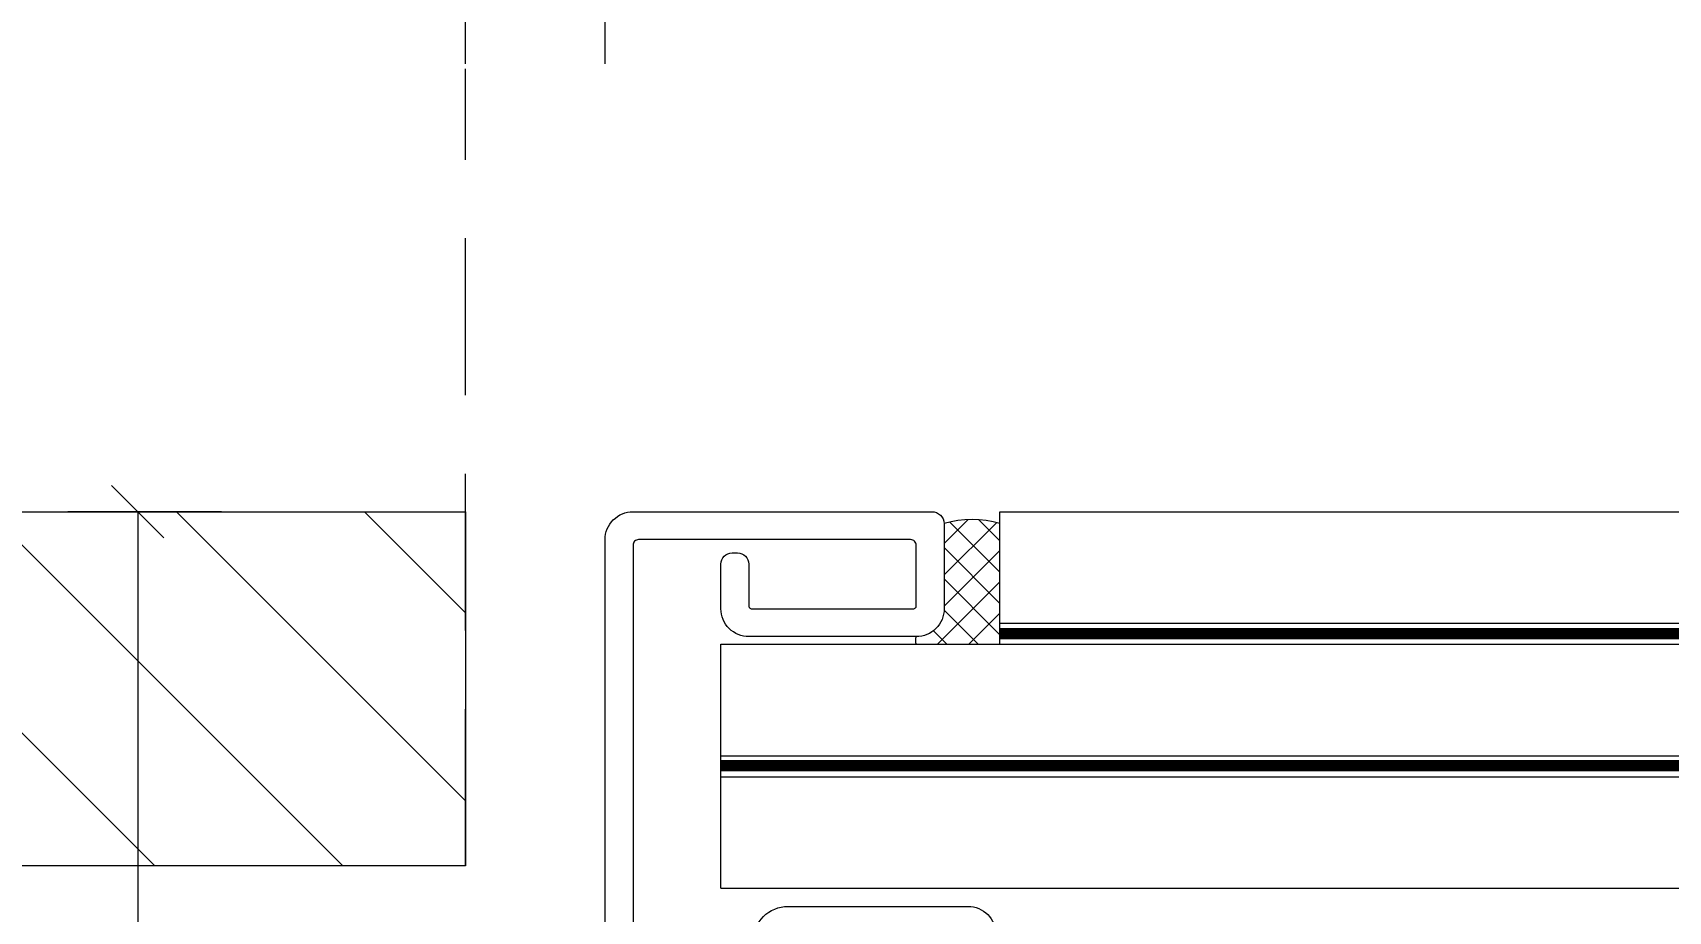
# Model space of a CAD drawing. Header units: millimetres. Extents: x 446 to 2479, y 3132 to 6007.
# Drawn here: x 740.1 to 974.6, y 4969.2 to 5095.2 of the extents above; entities that cross this region are included whole.
import ezdxf
from ezdxf.xclip import XClip

# ---------------------------------------------------------------- set-up
doc = ezdxf.new("R2010")
doc.units = ezdxf.units.MM
doc.header["$LTSCALE"] = 30
doc.header["$XCLIPFRAME"] = 0
doc.linetypes.add('HIDDEN', pattern=[0.375, 0.25, -0.125])
doc.layers.get('Defpoints').update_dxf_attribs({"lineweight": 9})
for name, color, linetype, lineweight in [('CONSTRUCTION', 40, 'Continuous', 20), ('FAKRO TEXT', 80, 'Continuous', 9), ('FAKRO WINDOW', 7, 'Continuous', 20)]:
    doc.layers.add(name, color=color, linetype=linetype, lineweight=lineweight)
doc.styles.get("Standard").update_dxf_attribs({"font": 'arial.ttf'})
doc.dimstyles.new('FAKRO', dxfattribs={"dimscale": 5, "dimtxt": 2, "dimasz": 1.5, "dimexe": 2, "dimexo": 13, "dimgap": 0.5, "dimtad": 1, "dimdec": 0, "dimrnd": 0.1, "dimzin": 1, "dimdsep": 46, "dimtxsty": 'Standard', "dimblk": 'OBLIQUE', "dimcen": 2, "dimclrd": 3, "dimclre": 3, "dimclrt": 3, "dimadec": 0, "dimazin": 0, "dimtfac": 1, "dimtdec": 0, "dimtix": 1, "dimtmove": 2, "dimatfit": 3, "dimldrblk": 'OBLIQUE', "dimfxl": 1, "dimfxlon": 1, "dimtolj": 1, "dimarcsym": 0})

# ---------------------------------------------------------------- blocks, each defined once
blk = doc.blocks.new('A$C618D56B3')
at = {"layer": 'FAKRO WINDOW'}
h = blk.add_hatch(dxfattribs=at)
h.set_pattern_fill('ANSI37', color=256, scale=0.5)
h.set_pattern_definition([(45, (-1315.9193, -5409.7514), (-1.122532, 1.122532), []), (135, (-1315.9193, -5409.7514), (-1.122532, -1.122532), [])])
h.paths.add_polyline_path([(45.78, 369.42, 0.148547), (41.78, 369.42), (41.78, 363.32, -0.414214), (39.78, 361.32, 0.222709), (39.78, 360.78), (45.78, 360.78)])
for p, q in [((45.78, 360.78), (45.78, 370.28)), ((45.78, 362.28), (405.59, 362.28)), ((25.78, 343.28), (25.78, 360.78)), ((25.78, 360.78), (405.59, 360.78)), ((25.78, 352.78), (405.59, 352.78))]:
    blk.add_line(p, q)
at = {"const_width": 0.8}
blk.add_lwpolyline([(405.59, 352.07), (25.78, 352.07)], dxfattribs=at)
at = {"layer": 'FAKRO WINDOW', "color": 7, "linetype": 'Continuous'}
for p, q in [((45.78, 370.28), (405.59, 370.28)), ((25.78, 351.28), (405.59, 351.28)), ((25.78, 343.28), (405.59, 343.28))]:
    blk.add_line(p, q, dxfattribs=at)
for points in [[(17.48, 367.88), (17.48, 368.28, -0.414214), (19.48, 370.28), (40.89, 370.28, -0.40946), (41.78, 369.42), (41.78, 363.32, -0.414214), (39.78, 361.32), (27.78, 361.32, -0.414214), (25.78, 363.32), (25.78, 366.52, -0.414214), (26.58, 367.32), (26.98, 367.32, -0.414214), (27.78, 366.52), (27.78, 363.52, 0.414214), (27.98, 363.32), (39.58, 363.32, 0.414214), (39.78, 363.52), (39.78, 367.88, 0.414214), (39.38, 368.28), (19.88, 368.28, 0.414214), (19.48, 367.88)], [(19.48, 367.88), (19.48, 338.68, 0.414214)], [(28.09, 339.48, -0.414214), (30.59, 341.98), (43.49, 341.98, -0.414214), (45.49, 339.98)]]:
    blk.add_lwpolyline(points, format="xyb", dxfattribs=at)
blk.add_lwpolyline([(17.48, 289.79), (17.48, 368.28)], dxfattribs=at)
at = {"layer": 'FAKRO WINDOW', "const_width": 0.8}
blk.add_lwpolyline([(405.59, 361.54), (45.78, 361.54)], dxfattribs=at)
at = {"layer": 'FAKRO WINDOW'}
for centre, radius, start, end in [((43.78, 362.84), 6.88, 73.1013, 106.8987), ((40.36, 361.05), 0.641, 154.8892, 205.1108)]:
    blk.add_arc(centre, radius, start, end, dxfattribs=at)
blk = doc.blocks.new('_Oblique')
at = {"color": 0, "linetype": 'ByBlock', "lineweight": -2}
blk.add_line((-0.5, -0.5), (0.5, 0.5), dxfattribs=at)
blk = doc.blocks.new('*D34')
at = {"layer": 'Defpoints', "color": 0, "transparency": 16777216}
for p in [(-1124.47, 3896.08), (-1171.48, 3473.48), (-1124.47, 3473.48)]:
    blk.add_point(p, dxfattribs=at)
at = {"layer": 'FAKRO TEXT', "color": 3, "lineweight": -2, "transparency": 16777216}
for p, q in [((-1159.47, 3896.08), (-1181.48, 3896.08)), ((-1171.48, 3896.08), (-1171.48, 3473.48)), ((-1159.47, 3473.48), (-1181.48, 3473.48))]:
    blk.add_line(p, q, dxfattribs=at)
at = {"layer": 'FAKRO TEXT', "color": 3, "lineweight": -2, "transparency": 16777216, "xscale": 7.5, "yscale": 7.5, "zscale": 7.5}
for p, rotation in [((-1171.48, 3896.08), 90), ((-1171.48, 3473.48), 270)]:
    blk.add_blockref('_Oblique', p, dxfattribs=dict(at, rotation=rotation))
at = {"layer": 'FAKRO TEXT', "color": 3, "transparency": 16777216, "insert": (-1184.03, 3684.78), "char_height": 20, "attachment_point": 5, "rotation": 90}
blk.add_mtext('\\A1;212', dxfattribs=at)
blk = doc.blocks.new('*D35')
at = {"layer": 'Defpoints', "color": 0, "transparency": 16777216}
for p in [(-1104.47, 3972.21), (-1124.47, 3845.28), (-1104.47, 3845.28)]:
    blk.add_point(p, dxfattribs=at)
at = {"layer": 'FAKRO TEXT', "color": 3, "lineweight": -2, "transparency": 16777216}
for p, q in [((-1124.47, 3960.28), (-1124.47, 3982.21)), ((-1104.47, 3960.28), (-1104.47, 3982.21)), ((-1124.47, 3972.21), (-1104.47, 3972.21)), ((-1055.35, 3972.21), (-1104.47, 3972.21))]:
    blk.add_line(p, q, dxfattribs=at)
at = {"layer": 'FAKRO TEXT', "color": 3, "lineweight": -2, "transparency": 16777216, "xscale": 7.5, "yscale": 7.5, "zscale": 7.5, "rotation": 180}
blk.add_blockref('_Oblique', (-1124.47, 3972.21), dxfattribs=at)
at = {"layer": 'FAKRO TEXT', "color": 3, "lineweight": -2, "transparency": 16777216, "xscale": 7.5, "yscale": 7.5, "zscale": 7.5}
blk.add_blockref('_Oblique', (-1104.47, 3972.21), dxfattribs=at)
at = {"layer": 'FAKRO TEXT', "color": 3, "transparency": 16777216, "insert": (-1071.2, 3984.93), "char_height": 20, "attachment_point": 5}
blk.add_mtext('\\A1;10', dxfattribs=at)
blk = doc.blocks.new('A$C234713B4')
at = {"layer": 'CONSTRUCTION', "lineweight": -2}
h = blk.add_hatch(dxfattribs=at)
h.set_pattern_fill('ANSI31', color=256, scale=6, angle=90, style=0)
h.set_pattern_definition([(135, (-2036.183, -10981.265), (-13.470384, -13.470384), [])])
edge = h.paths.add_edge_path()
edge.add_arc((315.54, 315.58), 315.59, 153.6242, 163.5434)
edge.add_line((12.88, 404.98), (228.1, 404.98))
edge.add_line((228.1, 404.98), (228.1, 455.78))
edge.add_line((228.1, 455.78), (32.81, 455.78))
at = {"layer": 'CONSTRUCTION'}
for points in [[(32.81, 455.78), (228.1, 455.78)], [(228.1, 455.78), (228.1, 404.98)], [(228.1, 404.98), (12.88, 404.98)]]:
    blk.add_lwpolyline(points, dxfattribs=at)
at = {"layer": 'FAKRO TEXT', "linetype": 'HIDDEN', "ltscale": 3}
blk.add_line((228.1, 404.98), (228.1, 519.28), dxfattribs=at)
at = {"layer": 'FAKRO TEXT'}
blk.add_arc((315.54, 315.58), 315.59, 92.1186, 85.9301, dxfattribs=at)
at = {"color": 3}
ref = blk.add_blockref('A$C618D56B3', (213.14, -284.78), dxfattribs=dict(at, xscale=2, yscale=2, zscale=2))
XClip(ref).set_block_clipping_path([(45.3692851623, 457.8647714649), (34.1651815415, 457.0501554797), (23.0474279709, 455.4404683392), (12.0723723522, 453.0438683904), (1.295639354, 449.872502276), (-9.2281515102, 445.9424433713), (-19.4456627085, 441.2736103201), (-29.3051090206, 435.8896660813), (-38.7565199998, 429.8178979986), (-47.7519932371, 423.0890795002), (-56.2459371443, 415.7373141306), (-64.1953020249, 407.7998627044), (-71.5597982619, 399.3169544577), (-78.3021005172, 390.3315831551), (-84.388036907, 380.8892891856), (-89.7867621938, 371.0379287503), (-94.4709141197, 360.8274313147), (-98.4167520853, 350.3095465513), (-101.6042774741, 339.537582058), (-104.0173350109, 328.5661331805), (-105.6436946416, 317.4508063073), (-106.4751135181, 306.2479370409), (-106.5073777757, 295.0143046735), (-105.7403238902, 283.8068444133), (-104.1778395062, 272.6823588208), (-101.8278437342, 261.6972299177), (-98.7022470135, 250.9071334266), (-94.8168907475, 240.3667565911), (-90.1914670143, 230.1295210055), (-84.8494187623, 220.2473118587), (-78.8178209944, 210.770214966), (-72.1272435445, 201.7462629197), (-64.8115961406, 193.2211916467), (-56.9079565413, 185.2382086057), (-48.4563826149, 177.8377738), (-39.4997093149, 171.0573947144), (-30.0833315805, 164.9314362171), (-20.2549742624, 159.4909463884), (-10.0644502395, 154.7634991611), (0.4365920463, 150.7730545671), (11.1949303596, 147.5398373019), (22.1560384162, 145.0802342199), (33.2643622376, 143.4067112813), (44.4636017147, 142.527750371), (55.6969959522, 142.4478063101), (66.9076109488, 143.1672842775), (78.0386281548, 144.6825377566), (89.0336324447, 146.9858870166), (99.8368980444, 150.0656580357), (110.3936709656, 153.9062416681), (120.6504465142, 158.488172756), (130.555240467, 163.7882287839), (140.0578525428, 169.7795475773), (149.1101208311, 176.4317634476), (157.6661658902, 183.711161094), (165.6826232776, 191.5808464818), (173.1188633327, 200.0009338323), (179.9371970996, 208.9287477748), (186.1030673451, 218.3190396373), (191.5852237047, 228.1242167798), (196.3558810683, 238.294583807), (200.3908604026, 248.7785944384), (203.6697112976, 259.5231127596), (206.1758156148, 270.4736825301), (207.8964717127, 281.5748031826), (208.8229588222, 292.7702111155), (208.9505812463, 304.0031648528), (208.2786921584, 315.2167326258), (206.8106968816, 326.3540809195), (204.5540356286, 337.3587625204), (201.5201457934, 348.1750026072), (197.7244039829, 358.7479814332), (193.1860480842, 369.0241121683), (187.9280797612, 378.9513124917), (181.9771478761, 388.4792685605), (175.3634134255, 397.5596900135), (168.1203966755, 406.1465547211), (160.284807272, 414.196342038), (151.8963581858, 421.6682533782), (142.997564436, 428.5244189936), (133.633527612, 434.7300899087), (123.8517072859, 440.253814038), (113.7016804743, 445.0675955941), (103.2348903675, 449.1470369783), (92.5043856014, 452.4714624344), (81.5645513921, 455.0240228392), (70.470833896, 456.7917810986), (62.4017312415, 457.5747034427)])
at = {"layer": 'FAKRO TEXT'}
dim = blk.add_linear_dim(base=(248.1, 531.92), p1=(228.1, 404.98), p2=(248.1, 404.98), text='10', dimstyle='FAKRO', override={"dimtxt": 4, "dimexo": 23, "dimtmove": 1, "dimfxlon": 0}, dxfattribs=at)
dim.commit()
dim.dimension.update_dxf_attribs({"geometry": '*D35', "text_midpoint": (281.37, 523.26), "dimtype": 128, "insert": (1352.57, -3440.3)})
dim = blk.add_linear_dim(base=(181.08, 33.18), p1=(228.1, 455.78), p2=(228.1, 33.18), angle=90, text='212', dimstyle='FAKRO', override={"dimtxt": 4, "dimexo": 7, "dimfxlon": 0}, dxfattribs=at)
dim.commit()
dim.dimension.update_dxf_attribs({"geometry": '*D34', "text_midpoint": (168.54, 244.48), "insert": (1352.57, -3440.3)})

msp = doc.modelspace()

# ---------------------------------------------------------------- block references
at = {"layer": 'FAKRO WINDOW'}
msp.add_blockref('A$C234713B4', (574.05, 4570.75), dxfattribs=at)

doc.saveas('drawing.dxf')
